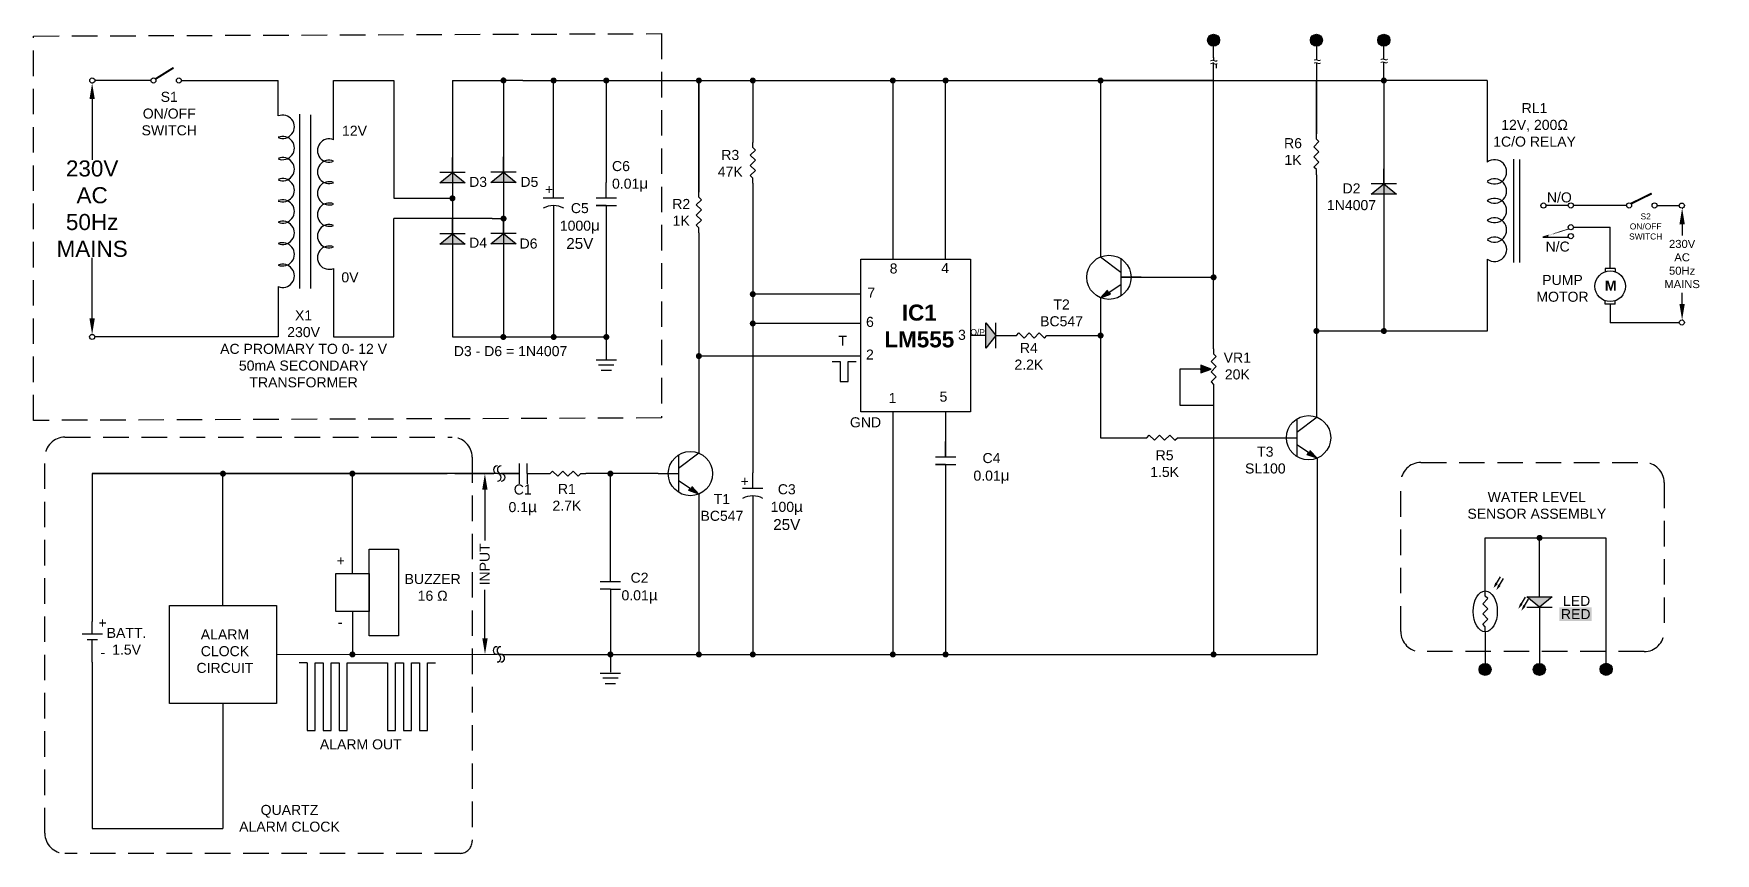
# Model space of a CAD drawing. Header units: millimetres. Extents: x 3031 to 3449, y 1218 to 1422.
import ezdxf

# ---------------------------------------------------------------- set-up
doc = ezdxf.new("R2010")
doc.units = ezdxf.units.MM
doc.linetypes.add('DASHED2', pattern=[9.524999999999999, 6.35, -3.175])
doc.layers.add('TEXT', color=7, linetype='Continuous')
doc.styles.get("Standard").update_dxf_attribs({"font": 'arial.ttf'})
doc.dimstyles.get("Standard").update_dxf_attribs({"dimtxt": 4, "dimasz": 4, "dimexe": 0.18, "dimexo": 0.0625, "dimgap": 0.09, "dimtad": 0, "dimtih": 1, "dimtoh": 1, "dimdec": 4, "dimzin": 0, "dimdsep": 46, "dimtxsty": 'Standard', "dimcen": 0, "dimadec": 0, "dimazin": 0, "dimtfac": 1, "dimtdec": 4, "dimtofl": 0, "dimtmove": 2, "dimatfit": 1, "dimfxl": 1, "dimtolj": 1, "dimtzin": 0, "dimarcsym": 0})

# ---------------------------------------------------------------- blocks, each defined once
blk = doc.blocks.new('Resistor')
at = {"color": 7}
blk.add_lwpolyline([(0, 0), (0.05000000000000027, 0), (0.07500000000000018, 0.02499999999999947), (0.125, -0.02500000000000036), (0.1750000000000003, 0.02499999999999947), (0.2250000000000001, -0.02500000000000036), (0.2750000000000004, 0.02499999999999947), (0.3250000000000002, -0.02500000000000036), (0.3500000000000001, 0), (0.4000000000000004, 0)], dxfattribs=at)
blk = doc.blocks.new('Diode')
at = {"color": 7}
for p, q in [((0.1499999999999995, 0), (0, 0)), ((0.1499999999999995, 0.125), (0.25, 0)), ((0.1499999999999995, -0.125), (0.1499999999999995, 0.125)), ((0.25, 0), (0.1499999999999995, -0.125)), ((0.25, -0.125), (0.25, 0.125)), ((0.25, 0), (0.3999999999999995, 0))]:
    blk.add_line(p, q, dxfattribs=at)
blk.add_solid([(0.1499999999999995, -0.125), (0.25, 0), (0.1499999999999995, 0.125)], dxfattribs=at)
blk = doc.blocks.new('Resistor - Variable')
at = {"color": 7}
for p, q in [((0, 0), (0.05000000000000071, 0)), ((0.05000000000000071, 0), (0.07500000000000018, 0.02499999999999947)), ((0.07500000000000018, 0.02499999999999947), (0.125, -0.02500000000000036)), ((0.125, -0.02500000000000036), (0.1750000000000007, 0.02499999999999947)), ((0.1750000000000007, 0.02499999999999947), (0.2250000000000005, -0.02500000000000036)), ((0.2250000000000005, -0.02500000000000036), (0.2750000000000004, 0.02499999999999947)), ((0.2750000000000004, 0.02499999999999947), (0.3250000000000002, -0.02500000000000036)), ((0.3250000000000002, -0.02500000000000036), (0.3500000000000005, 0)), ((0.3500000000000005, 0), (0.4000000000000004, 0)), ((0.2000000000000002, -0.02500000000000036), (0.1625000000000005, -0.125)), ((0.1625000000000005, -0.125), (0.2375000000000007, -0.125)), ((0.2375000000000007, -0.125), (0.2000000000000002, -0.02500000000000036)), ((0.2000000000000002, -0.1299999999999999), (0.2000000000000002, -0.1200000000000001)), ((0.2000000000000002, -0.125), (0.2000000000000002, -0.199999))]:
    blk.add_line(p, q, dxfattribs=at)
blk.add_solid([(0.2375000000000007, -0.125), (0.2000000000000002, -0.02500000000000036), (0.1625000000000005, -0.125)], dxfattribs=at)
blk = doc.blocks.new('Motor')
at = {"color": 7}
for p, q in [((0, 0.04999999999999982), (0.03422899999999984, 0.04999999999999982)), ((0, -0.04999999999999982), (0, 0.04999999999999982)), ((0.3500009999999989, 0.04999999999999982), (0.3167720000000003, 0.04999999999999982)), ((0.3500009999999989, -0.04999999999999982), (0.3500009999999989, 0.04999999999999982)), ((0, -0.04999999999999982), (0.03422899999999984, -0.04999999999999982)), ((0.3500009999999989, -0.04999999999999982), (0.3167720000000003, -0.04999999999999982))]:
    blk.add_line(p, q, dxfattribs=at)
blk.add_circle((0.175001, 0), 0.15, dxfattribs=at)
blk = doc.blocks.new('Capacitor')
at = {"color": 7}
for p, q in [((0.1500000000000004, 0), (0, 0)), ((0.1500000000000004, -0.1000000000000005), (0.1500000000000004, 0.09999999999999964)), ((0.2250000000000001, 0), (0.4000000000000004, 0))]:
    blk.add_line(p, q, dxfattribs=at)
blk.add_arc((0.4375, 0), 0.2125, 151.9275, 208.0725, dxfattribs=at)
blk = doc.blocks.new('rightwinding')
at = {"color": 7}
for centre, start in [((3103.693157962055, 1394.73378406802), 67.38014), ((3103.693157962055, 1389.421559120585), 67.38014), ((3103.693157962055, 1384.090374554737), 67.38014), ((3103.693157962055, 1378.782163514283), 67.38013999999998), ((3103.693157962055, 1373.424392376052), 67.38013999999998), ((3103.693157962055, 1368.066621237822), 67.38013999999998)]:
    blk.add_arc(centre, 2.902126211800475, start, 292.6199000000001, dxfattribs=at)
blk = doc.blocks.new('Ground')
at = {"color": 7}
for p, q in [((-0.09999999999999964, 0), (0.09999999999999964, 0)), ((0.07500000000000018, -0.04999999999999982), (-0.07500000000000018, -0.04999999999999982)), ((-0.04999999999999982, -0.09999999999999964), (0.04999999999999982, -0.09999999999999964))]:
    blk.add_line(p, q, dxfattribs=at)
blk = doc.blocks.new('*D21')
at = {"layer": 'Defpoints', "color": 0, "lineweight": 30, "transparency": 16777216}
for p in [(3440.668650750081, 1378.638186136584), (3440.682862297759, 1350.812471548731), (3440.749509771505, 1350.812471548731)]:
    blk.add_point(p, dxfattribs=at)
at = {"layer": 'TEXT', "color": 0, "lineweight": -2, "transparency": 16777216}
for p, q in [((3440.731150750081, 1378.638186136584), (3440.929509771504, 1378.638186136584)), ((3440.749509771505, 1374.638186136584), (3440.749509771505, 1371.874673999547)), ((3440.749509771505, 1354.812471548731), (3440.749509771505, 1357.575983685768)), ((3440.745362297759, 1350.812471548731), (3440.929509771504, 1350.812471548731))]:
    blk.add_line(p, q, dxfattribs=at)
at = {"layer": 'TEXT', "color": 0, "lineweight": 30, "transparency": 16777216}
for points in [[(3440.082843104838, 1374.638186136584), (3441.416176438171, 1374.638186136584), (3440.749509771505, 1378.638186136584)], [(3440.082843104838, 1354.812471548731), (3441.416176438171, 1354.812471548731), (3440.749509771505, 1350.812471548731)]]:
    blk.add_solid(points, dxfattribs=at)
at = {"layer": 'TEXT', "color": 0, "lineweight": 30, "transparency": 16777216, "insert": (3440.749509771504, 1364.725328842656), "char_height": 4, "attachment_point": 5}
blk.add_mtext('\\A1;{\\H0.5x;230V\\PAC\\P50Hz\\PMAINS}', dxfattribs=at)
blk = doc.blocks.new('*D22')
at = {"layer": 'Defpoints', "color": 0, "lineweight": 30, "transparency": 16777216}
for p in [(3045.151042020017, 1409.77985031271), (3045.105611620098, 1347.210598602844), (3045.124081825019, 1347.210598602844)]:
    blk.add_point(p, dxfattribs=at)
at = {"layer": 'TEXT', "color": 0, "lineweight": -2, "transparency": 16777216}
for p, q in [((3045.088542020017, 1409.77985031271), (3044.925611620098, 1409.77985031271)), ((3045.105611620098, 1405.77985031271), (3045.105611620098, 1390.703914771556)), ((3045.105611620098, 1351.210598602844), (3045.105611620098, 1366.286534143998)), ((3045.061581825019, 1347.210598602844), (3044.925611620098, 1347.210598602844))]:
    blk.add_line(p, q, dxfattribs=at)
at = {"layer": 'TEXT', "color": 0, "lineweight": 30, "transparency": 16777216}
for points in [[(3044.438944953431, 1405.77985031271), (3045.772278286765, 1405.77985031271), (3045.105611620098, 1409.77985031271)], [(3044.438944953431, 1351.210598602844), (3045.772278286765, 1351.210598602844), (3045.105611620098, 1347.210598602844)]]:
    blk.add_solid(points, dxfattribs=at)
at = {"layer": 'TEXT', "color": 0, "lineweight": 30, "transparency": 16777216, "insert": (3045.105611620098, 1378.495224457776), "char_height": 4, "attachment_point": 5}
blk.add_mtext('\\A1;230V\\PAC\\P50Hz\\PMAINS', dxfattribs=at)

msp = doc.modelspace()

# ---------------------------------------------------------------- hatches: boundary and pattern name
at = {"lineweight": 30, "true_color": 0x000000}
h = msp.add_hatch(color=18, dxfattribs=at)
h.dxf.hatch_style = 1
h.paths.add_polyline_path([(3322.656153615293, 1420.438667572084, 1), (3325.656153615293, 1420.438667572084, 1)])
h = msp.add_hatch(color=18, dxfattribs=at)
h.dxf.hatch_style = 1
h.paths.add_polyline_path([(3348.23891582742, 1420.438667572084, 1), (3351.23891582742, 1420.438667572084, 1)])
at = {"lineweight": 30}
h = msp.add_hatch(color=256, dxfattribs=at)
h.dxf.hatch_style = 1
h.paths.add_polyline_path([(3368.033288487295, 1420.438667572084, 1), (3365.033288487295, 1420.438667572084, 1)])
at = {"lineweight": 30, "true_color": 0x000000}
h = msp.add_hatch(color=18, dxfattribs=at)
h.dxf.hatch_style = 1
h.paths.add_polyline_path([(3390.218605327412, 1263.812314665948, 1), (3393.218605327412, 1263.812314665948, 1)])
h = msp.add_hatch(color=18, dxfattribs=at)
h.dxf.hatch_style = 1
h.paths.add_polyline_path([(3403.720678817953, 1263.812314665948, 1), (3406.720678817953, 1263.812314665948, 1)])
h = msp.add_hatch(color=18, dxfattribs=at)
h.dxf.hatch_style = 1
h.paths.add_polyline_path([(3423.355565875039, 1263.843305690493, 1), (3420.355565875039, 1263.843305690493, 1)])
at = {"layer": 'TEXT', "lineweight": 30, "true_color": 0x000000}
h = msp.add_hatch(color=18, dxfattribs=at)
h.dxf.hatch_style = 1
h.paths.add_polyline_path([(3365.033288487295, 1420.438667572084, 1), (3368.033288487295, 1420.438667572084, 1)])
h = msp.add_hatch(dxfattribs=at)
h.set_pattern_fill('ANGLE', color=18)
h.set_pattern_definition([(0, (0, 0), (0, 6.985), [5.08, -1.905]), (90, (0, 0), (-6.985, 4.277078946022131e-16), [5.08, -1.905])])
edge = h.paths.add_edge_path()
edge.add_arc((3323.226704762335, 1414.662330113541), 0.9524999999999999, 353.3404284022666, 533.3404284022665)
edge.add_arc((3325.229312552825, 1415.387480640997), 0.9524999999999999, 173.3404284022666, 353.3404284022666)
edge.add_arc((3325.118851205709, 1414.441407419309), 0.9524999999999999, 173.3404284022666, 353.3404284022666)
edge.add_arc((3323.337166109451, 1415.608403335228), 0.9524999999999999, 353.3404284022666, 533.3404284022665)
h = msp.add_hatch(color=18, dxfattribs=at)
h.dxf.hatch_style = 1
h.paths.add_polyline_path([(3410.197780462745, 1279.2860938685), (3418.254485233682, 1279.2860938685), (3418.254485233682, 1275.868014624376), (3410.197780462745, 1275.868014624376)])

# ---------------------------------------------------------------- linework, layer by layer
at = {"lineweight": 30}
for p, q in [((3322.650106748921, 1420.438667572084), (3322.656153615293, 1420.438667572084)), ((3392.264279175693, 1410.414850312709), (3392.235437901402, 1390.113076444646)), ((3392.257485691322, 1365.960325373871), (3392.257485691322, 1348.060478272986)), ((3390.212558461039, 1263.812314665948), (3390.218605327412, 1263.812314665948))]:
    msp.add_line(p, q, dxfattribs=at)
at = {"lineweight": -3}
for p, q in [((3324.156153615293, 1416.094732149174), (3324.156153615294, 1418.938667572084)), ((3349.748666413409, 1418.938699263728), (3349.748666413409, 1415.675846746504)), ((3366.533288487295, 1415.769275535196), (3366.533288487295, 1418.938667572084)), ((3324.156153615293, 1410.414850312709), (3324.156153615293, 1414.870611365061)), ((3349.748666413409, 1414.868094371919), (3349.748666413409, 1410.414850312709)), ((3366.533288487295, 1410.414850312709), (3366.533288487295, 1414.912663177698)), ((3349.748666413409, 1410.414850312709), (3366.533288487295, 1410.414850312709)), ((3392.264279175693, 1410.414850312709), (3366.533288487295, 1410.414850312709)), ((3412.435211682413, 1379.311698319328), (3406.860451138393, 1379.311698319328)), ((3426.906384179359, 1379.311698319328), (3413.705211682414, 1379.311698319328)), ((3434.526384179359, 1379.311698319328), (3440.034819690742, 1379.311698319328)), ((3422.859568227249, 1354.755248006229), (3422.85956822725, 1350.116985552212)), ((3392.257485691322, 1348.060478272986), (3366.533288487295, 1348.060478272986)), ((3440.050749614587, 1350.116985552212), (3422.859568227249, 1350.116985552212)), ((3135.34049794634, 1312.556174567904), (3133.43549794634, 1312.556174567904)), ((3391.76463019364, 1283.340562599273), (3391.76463019364, 1296.563752609395)), ((3391.76463019364, 1296.563752609395), (3405.273721371745, 1296.563752609395)), ((3405.273721371745, 1296.563752609395), (3421.748228867574, 1296.563752609395)), ((3405.273721371746, 1285.695508639547), (3405.273721371745, 1296.563752609395)), ((3421.748228867574, 1296.563752609395), (3421.748228867574, 1263.812314665948)), ((3109.865645399531, 1278.228484105706), (3109.865645399531, 1267.539577689196)), ((3391.76463019364, 1273.180562599273), (3391.76463019364, 1263.812314665948)), ((3405.273721371746, 1275.535508639547), (3405.273721371746, 1263.812314665948)), ((3045.148872340822, 1268.764843759291), (3045.148872340822, 1271.304843759291))]:
    msp.add_line(p, q, dxfattribs=at)
for p, q in [((3059.714957969428, 1410.414850312709), (3045.786042020017, 1410.414850312709)), ((3067.334957969428, 1410.414850312709), (3091.414895010913, 1410.414850312709)), ((3091.414895010913, 1401.586004287535), (3091.414895010913, 1410.41485031271)), ((3105.178391196326, 1395.655774169613), (3105.178391196326, 1410.414850312709)), ((3105.178391196326, 1410.414850312709), (3120.192224585154, 1410.414850312709)), ((3120.192224585154, 1410.414850312709), (3120.192224585154, 1381.088457221107)), ((3152.254845207932, 1410.414850312709), (3165.427722586379, 1410.414850312709)), ((3165.427722586379, 1410.414850312709), (3173.047725844105, 1410.414850312709)), ((3173.047725844105, 1410.414850312709), (3173.047725844106, 1384.996919198439)), ((3173.047725844105, 1410.414850312709), (3196.082130350736, 1410.414850312709)), ((3196.082130350736, 1410.414850312709), (3196.082130350736, 1410.414850312709)), ((3196.082130350736, 1410.414850312709), (3196.082130350736, 1382.642059824676)), ((3196.082130350736, 1382.642059824676), (3196.082130350736, 1410.414850312709)), ((3196.082130350736, 1410.414850312709), (3209.497924664608, 1410.414850312709)), ((3209.497924664608, 1410.414850312709), (3209.497924664608, 1394.992916667289)), ((3209.497924664608, 1410.414850312709), (3296.044177356681, 1410.414850312709)), ((3244.3336989544, 1410.414850312709), (3244.3336989544, 1365.918165316478)), ((3257.483642967174, 1365.918165316478), (3257.483642967174, 1410.414850312709)), ((3296.044177356681, 1410.414850312709), (3296.044177356679, 1366.480597484526)), ((3324.156153615293, 1410.414850312709), (3296.044177356681, 1410.414850312709)), ((3296.044177356681, 1410.414850312709), (3349.748666413409, 1410.414850312709)), ((3324.156153615293, 1343.648857243993), (3324.156153615293, 1410.414850312709)), ((3349.748666413409, 1410.414850312709), (3349.748666413409, 1397.112243130198)), ((3349.748666413409, 1397.112243130198), (3349.748666413409, 1410.414850312709)), ((3349.748666413409, 1410.414850312709), (3366.533288487295, 1410.414850312709)), ((3366.533288487295, 1410.414850312709), (3366.533288487295, 1388.465456801638)), ((3398.771860629531, 1390.803506535196), (3398.771860629531, 1365.145591078965)), ((3400.323877266584, 1390.768505355693), (3400.323877266584, 1365.145591078965)), ((3349.748666413409, 1386.952243130198), (3349.748666413409, 1326.447253727541)), ((3366.533288487295, 1388.465456801638), (3366.533288487295, 1348.060478272986)), ((3209.497924664608, 1384.832916667289), (3209.497924664608, 1312.739545258831)), ((3120.192224585154, 1346.575598602843), (3120.192224585154, 1376.050089683023)), ((3144.660209864895, 1376.050089683023), (3120.192224585154, 1376.050089683023)), ((3173.047725844106, 1374.836919198439), (3173.047725844106, 1346.575598602843)), ((3413.684414576258, 1373.897725362852), (3422.859568227249, 1373.897725362852)), ((3422.859568227249, 1363.645273406229), (3422.859568227249, 1373.897725362852)), ((3196.082130350736, 1372.482059824676), (3196.082130350736, 1317.633221908163)), ((3407.385019131263, 1371.870433888177), (3406.116181372309, 1371.416315880977)), ((3406.116181372309, 1371.416315880977), (3412.466181372309, 1371.416315880976)), ((3105.178393066541, 1363.630840457944), (3105.178393066541, 1346.575598602843)), ((3301.12415195668, 1361.421142394412), (3324.156153615294, 1361.421142394412)), ((3091.414895010913, 1359.112258344924), (3091.414895010913, 1346.575598602843)), ((3236.400602696782, 1357.231431195574), (3209.497924664608, 1357.231431195574)), ((3296.04417735668, 1356.370555462745), (3296.04417735668, 1321.503357704711)), ((3236.400602696782, 1349.935094509762), (3209.497924664609, 1349.935094509762)), ((3366.533288487295, 1348.060478272986), (3349.748666413409, 1348.060478272986)), ((3091.414895010913, 1346.575598602843), (3045.759081825018, 1346.575598602843)), ((3105.178393066541, 1346.575598602843), (3120.192224585154, 1346.575598602843)), ((3142.729845207931, 1346.575598602843), (3173.047725844106, 1346.575598602843)), ((3173.047725844106, 1346.575598602843), (3173.047725844106, 1340.861545654772)), ((3283.975844967184, 1346.932836632223), (3296.04417735668, 1346.932836632223)), ((3205.301945753984, 1341.828054190829), (3196.082130350736, 1341.82805419083)), ((3236.400602696782, 1341.828054190829), (3205.301945753984, 1341.828054190829)), ((3319.076179015293, 1338.568857243994), (3315.749644242008, 1338.568857243994)), ((3315.749644242008, 1338.568857243994), (3315.749644242008, 1329.606081483288)), ((3324.156153615293, 1333.488857243993), (3324.156153615293, 1267.539577689195)), ((3244.3336989544, 1327.947507947969), (3244.3336989544, 1267.539577689196)), ((3257.483642967174, 1327.947507947969), (3257.483642967174, 1316.728871502837)), ((3315.749644242008, 1329.606081483288), (3324.156153615293, 1329.606081483288)), ((3296.04417735668, 1321.503357704711), (3306.262087971297, 1321.503357704711)), ((3316.422087971297, 1321.503357704711), (3339.770163782969, 1321.503357704711)), ((3257.483642967175, 1314.8226104357), (3257.483642967174, 1267.539577689196)), ((3349.930138382969, 1316.423357704711), (3349.930138382969, 1267.539577689195)), ((3045.148872340822, 1312.556174567904), (3133.43549794634, 1312.556174567904)), ((3045.148872340822, 1312.556174567904), (3045.148872340822, 1275.749843759291)), ((3133.43549794634, 1312.556174567904), (3045.148872340822, 1312.556174567904)), ((3077.659176572345, 1279.725414003404), (3077.659176572345, 1312.556174567904)), ((3109.865645399531, 1287.699426615835), (3109.865645399531, 1312.556174567904)), ((3145.934940782558, 1312.564341493465), (3135.34049794634, 1312.556174567904)), ((3135.34049794634, 1312.556174567904), (3145.026690580587, 1312.556174567904)), ((3151.435215678428, 1312.556174567904), (3146.931690580587, 1312.556174567904)), ((3146.931690580587, 1312.556174567904), (3151.435215678428, 1312.556174567904)), ((3185.922155750736, 1312.553221908163), (3167.945215678428, 1312.556174567904)), ((3174.066950833383, 1289.509697955395), (3174.066950833383, 1312.555169090839)), ((3196.082130350736, 1307.473221908163), (3196.082130350736, 1267.539577689195)), ((3209.497924664608, 1302.579545258831), (3209.497924664608, 1267.539577689195)), ((3174.066950833383, 1279.349697955395), (3174.066950833383, 1263.10557978611)), ((3045.148872340822, 1265.589843759291), (3045.148872340822, 1224.253229588596)), ((3090.988401680748, 1267.539577689196), (3145.850163530237, 1267.573422133133)), ((3098.580758137094, 1265.458665358297), (3096.580758137094, 1265.458665358297)), ((3098.580758137094, 1265.458665358297), (3098.580758137094, 1248.633112269463)), ((3100.580758137094, 1248.633112269463), (3100.580758137094, 1265.458665358297)), ((3100.580758137094, 1265.458665358297), (3102.580758137094, 1265.458665358297)), ((3102.580758137094, 1265.458665358297), (3102.580758137094, 1248.633112269463)), ((3104.580758137094, 1248.633112269463), (3104.580758137094, 1265.458665358297)), ((3104.580758137094, 1265.458665358297), (3106.580758137094, 1265.458665358297)), ((3106.580758137094, 1265.458665358297), (3106.580758137094, 1248.633112269463)), ((3108.580758137094, 1248.633112269463), (3108.580758137094, 1265.458665358297)), ((3108.580758137094, 1265.458665358297), (3118.580758137094, 1265.458665358297)), ((3118.580758137094, 1265.458665358297), (3118.580758137094, 1248.633112269463)), ((3120.580758137094, 1248.633112269463), (3120.580758137094, 1265.458665358297)), ((3120.580758137094, 1265.458665358297), (3122.580758137094, 1265.458665358297)), ((3122.580758137094, 1265.458665358297), (3122.580758137094, 1248.633112269463)), ((3124.580758137094, 1248.633112269463), (3124.580758137094, 1265.458665358297)), ((3124.580758137094, 1265.458665358297), (3126.580758137094, 1265.458665358297)), ((3126.580758137094, 1265.458665358297), (3126.580758137094, 1248.633112269463)), ((3128.580758137094, 1248.633112269463), (3128.580758137094, 1265.458665358297)), ((3128.580758137094, 1265.458665358297), (3130.580758137094, 1265.458665358297)), ((3146.998839077691, 1267.539577689196), (3349.930138382969, 1267.539577689195)), ((3077.659176572345, 1255.353741374988), (3077.659176572346, 1224.253229588597)), ((3098.580758137094, 1248.633112269463), (3100.580758137094, 1248.633112269463)), ((3102.580758137094, 1248.633112269463), (3104.580758137094, 1248.633112269463)), ((3106.580758137094, 1248.633112269463), (3108.580758137094, 1248.633112269463)), ((3118.580758137094, 1248.633112269463), (3120.580758137094, 1248.633112269463)), ((3122.580758137094, 1248.633112269463), (3124.580758137094, 1248.633112269463)), ((3126.580758137094, 1248.633112269463), (3128.580758137094, 1248.633112269463)), ((3045.148872340822, 1224.253229588596), (3077.659176572345, 1224.253229588596))]:
    msp.add_line(p, q)
at = {"color": 7}
for p, q in [((3096.772685715937, 1358.679867417884), (3096.772685715937, 1402.025026424441)), ((3096.772685715937, 1369.345849596568), (3096.772685715937, 1402.025026424441)), ((3096.772685715937, 1374.677034162417), (3096.772685715937, 1402.025026424441)), ((3096.772685715937, 1379.989259109851), (3096.772685715937, 1401.661838613129)), ((3099.451571285052, 1401.861239433758), (3099.451571285053, 1358.679867417883))]:
    msp.add_line(p, q, dxfattribs=at)
at = {"color": 7, "lineweight": 30}
for p, q in [((3134.760209864895, 1387.480089683023), (3134.760209864895, 1391.290089683023)), ((3147.460209864896, 1387.57495490827), (3147.460209864896, 1391.38495490827)), ((3137.935209864895, 1387.480089683023), (3131.585209864895, 1387.480089683023)), ((3131.585209864895, 1384.940089683023), (3134.760209864895, 1387.480089683023)), ((3134.760209864895, 1387.480089683023), (3137.935209864895, 1384.940089683023)), ((3150.635209864896, 1387.57495490827), (3144.285209864895, 1387.57495490827)), ((3144.285209864895, 1385.03495490827), (3147.460209864896, 1387.57495490827)), ((3147.460209864896, 1387.57495490827), (3150.635209864896, 1385.03495490827)), ((3137.935209864895, 1384.940089683023), (3131.585209864895, 1384.940089683023)), ((3134.760209864895, 1384.940089683023), (3134.760209864895, 1381.130089683023)), ((3150.635209864896, 1385.03495490827), (3144.285209864895, 1385.03495490827)), ((3147.460209864896, 1385.03495490827), (3147.460209864896, 1381.22495490827)), ((3157.366909518036, 1381.186919198439), (3162.446909518036, 1381.186919198439)), ((3159.906909518036, 1381.186919198439), (3159.906909518036, 1384.996919198439)), ((3170.507725844106, 1381.186919198439), (3175.587725844106, 1381.186919198439)), ((3173.047725844106, 1381.186919198439), (3173.047725844106, 1384.996919198439)), ((3159.906909518036, 1379.281919198439), (3159.906909518036, 1374.836919198439)), ((3173.047725844106, 1379.281919198439), (3173.047725844106, 1374.836919198439)), ((3147.460209864896, 1372.33495490827), (3147.460209864896, 1376.14495490827)), ((3150.635209864896, 1372.33495490827), (3144.285209864895, 1372.33495490827)), ((3144.285209864895, 1369.79495490827), (3147.460209864896, 1372.33495490827)), ((3150.635209864896, 1369.79495490827), (3144.285209864895, 1369.79495490827)), ((3147.460209864896, 1372.33495490827), (3150.635209864896, 1369.79495490827)), ((3147.460209864896, 1369.79495490827), (3147.460209864896, 1365.98495490827)), ((3296.016784143499, 1366.501142394412), (3301.096784143499, 1362.691142394412)), ((3301.096784143499, 1366.05851666694), (3301.096784143499, 1356.783768121883)), ((3306.176758743499, 1361.421142394412), (3301.096784143499, 1361.421142394412)), ((3297.801159543499, 1358.257089794412), (3296.016784143499, 1356.341142394412)), ((3296.016784143499, 1356.341142394412), (3298.492852343499, 1357.191966194412)), ((3298.147005943499, 1357.724527994412), (3301.067472543499, 1359.667704194412)), ((3298.492852343499, 1357.191966194412), (3298.147005943499, 1357.724527994412)), ((3349.930138382969, 1326.583357704711), (3344.850138382969, 1322.773357704711)), ((3344.850138382968, 1326.140731977239), (3344.850138382969, 1316.865983432183)), ((3257.483642967174, 1316.728871502837), (3257.483642967174, 1320.538871502837)), ((3339.770163782969, 1321.503357704711), (3344.850138382969, 1321.503357704711)), ((3347.799916582969, 1317.806743304711), (3344.879449982969, 1319.749919504711)), ((3348.145762982969, 1318.339305104711), (3349.930138382969, 1316.423357704711)), ((3151.435215678428, 1310.016174567904), (3151.435215678428, 1315.096174567904)), ((3196.082130350736, 1317.633221908163), (3191.002130350736, 1313.823221908163)), ((3191.002130350736, 1317.190596180691), (3191.002130350736, 1307.915847635635)), ((3254.943642967174, 1316.728871502837), (3260.023642967174, 1316.728871502837)), ((3257.483642967174, 1314.823871502837), (3257.483642967174, 1310.378871502837)), ((3347.454070182969, 1317.274181504711), (3347.799916582969, 1317.806743304711)), ((3349.930138382969, 1316.423357704711), (3347.454070182969, 1317.274181504711)), ((3151.435215678428, 1312.556174567904), (3147.625215678428, 1312.556174567904)), ((3153.340215678428, 1312.556174567904), (3157.785215678428, 1312.556174567904)), ((3185.922155750736, 1312.553221908163), (3191.002130350736, 1312.553221908163)), ((3193.951908550736, 1308.856607508163), (3191.031441950736, 1310.799783708163)), ((3193.606062150736, 1308.324045708163), (3193.951908550736, 1308.856607508163)), ((3196.082130350736, 1307.473221908163), (3193.606062150736, 1308.324045708163)), ((3194.297754950736, 1309.389169308163), (3196.082130350736, 1307.473221908163)), ((3174.066950833383, 1285.699697955395), (3174.066950833383, 1289.509697955395)), ((3171.526950833383, 1285.699697955395), (3176.606950833383, 1285.699697955395)), ((3394.54440336687, 1285.236772347909), (3395.558731425653, 1286.901015793497)), ((3395.281982446053, 1284.754582420073), (3396.296310504837, 1286.418825865662)), ((3174.066950833383, 1283.794697955395), (3174.066950833383, 1279.349697955395)), ((3400.759261366346, 1280.114879307426), (3401.773589425129, 1281.779122753015)), ((3401.496840445529, 1279.63268937959), (3402.511168504312, 1281.296932825179))]:
    msp.add_line(p, q, dxfattribs=at)
at = {"linetype": 'DASHED2', "lineweight": -3}
for p, q in [((3229.237738827118, 1340.452215880966), (3231.237738827118, 1340.452215880966)), ((3231.237738827118, 1340.452215880966), (3231.237738827118, 1335.452215880966)), ((3233.237738827118, 1335.452215880966), (3233.237738827118, 1340.452215880966)), ((3233.237738827118, 1340.452215880966), (3235.237738827118, 1340.452215880966)), ((3231.237738827118, 1335.452215880966), (3233.237738827118, 1335.452215880966))]:
    msp.add_line(p, q, dxfattribs=at)
at = {"color": 7, "lineweight": -3}
for p, q in [((3047.688872340822, 1272.574843759291), (3042.608872340822, 1272.574843759291)), ((3045.148872340822, 1272.574843759291), (3045.148872340822, 1275.749843759291)), ((3043.878872340822, 1271.304843759291), (3046.418872340822, 1271.304843759291)), ((3045.148872340822, 1265.589843759291), (3045.148872340822, 1268.764843759291))]:
    msp.add_line(p, q, dxfattribs=at)
at = {"linetype": 'DASHED2', "lineweight": -3}
msp.add_lwpolyline([(3030.546719381264, 1421.478440380623), (3186.808546759287, 1422.087829285027), (3186.808546759287, 1326.40737567991), (3030.546719381264, 1325.797986775506)], close=True, dxfattribs=at)
at = {"linetype": 'DASHED2', "lineweight": -3, "const_width": 0.75}
for points in [[(3147.089499071389, 1410.434290192658, 1), (3147.839499071389, 1410.434290192658, 1)], [(3159.563512640456, 1410.414850312709, 1), (3160.313512640456, 1410.414850312709, 1)], [(3172.672725844105, 1410.414850312709, 1), (3173.422725844105, 1410.414850312709, 1)], [(3195.707130350736, 1410.414850312709, 1), (3196.457130350736, 1410.414850312709, 1)], [(3209.122924664608, 1410.414850312709, 1), (3209.872924664608, 1410.414850312709, 1)], [(3243.9586989544, 1410.414850312709, 1), (3244.7086989544, 1410.414850312709, 1)], [(3257.108642967174, 1410.414850312709, 1), (3257.858642967174, 1410.414850312709, 1)], [(3295.669177356681, 1410.414850312709, 1), (3296.419177356681, 1410.414850312709, 1)], [(3366.158288487295, 1410.414850312709, 1), (3366.908288487295, 1410.414850312709, 1)], [(3134.385209864895, 1381.088457221107, 1), (3135.135209864895, 1381.088457221107, 1)], [(3147.107246363217, 1376.041438613488, 1), (3147.857246363217, 1376.041438613488, 1)], [(3323.781153615294, 1361.421142394412, 1), (3324.531153615294, 1361.421142394412, 1)], [(3209.122924664608, 1357.231431195574, 1), (3209.872924664608, 1357.231431195574, 1)], [(3209.122924664609, 1349.935094509762, 1), (3209.872924664609, 1349.935094509762, 1)], [(3295.66917735668, 1346.932836632223, 1), (3296.41917735668, 1346.932836632223, 1)], [(3349.373666413409, 1348.060478272986, 1), (3350.123666413409, 1348.060478272986, 1)], [(3366.158288487295, 1348.060478272986, 1), (3366.908288487295, 1348.060478272986, 1)], [(3147.04198711839, 1346.57251244996, 1), (3147.79198711839, 1346.57251244996, 1)], [(3159.57876520934, 1346.575598602843, 1), (3160.32876520934, 1346.575598602843, 1)], [(3172.672725844106, 1346.575598602843, 1), (3173.422725844106, 1346.575598602843, 1)], [(3195.707130350736, 1341.82805419083, 1), (3196.457130350736, 1341.82805419083, 1)], [(3077.284176572345, 1312.556174567904, 1), (3078.034176572345, 1312.556174567904, 1)], [(3109.490645399531, 1312.556174567904, 1), (3110.240645399531, 1312.556174567904, 1)], [(3173.691950833383, 1312.555169090839, 1), (3174.441950833383, 1312.555169090839, 1)], [(3404.898721371745, 1296.563752609395, 1), (3405.648721371745, 1296.563752609395, 1)], [(3109.490645399531, 1267.539577689196, 1), (3110.240645399531, 1267.539577689196, 1)], [(3173.691950833383, 1267.539577689196, 1), (3174.441950833383, 1267.539577689196, 1)], [(3195.707130350736, 1267.539577689195, 1), (3196.457130350736, 1267.539577689195, 1)], [(3209.122924664608, 1267.539577689196, 1), (3209.872924664608, 1267.539577689196, 1)], [(3243.9586989544, 1267.539577689196, 1), (3244.7086989544, 1267.539577689196, 1)], [(3257.108642967174, 1267.539577689196, 1), (3257.858642967174, 1267.539577689196, 1)], [(3323.781153615293, 1267.539577689195, 1), (3324.531153615293, 1267.539577689195, 1)]]:
    msp.add_lwpolyline(points, format="xyb", close=True, dxfattribs=at)
for points in [[(3236.400602696782, 1365.918165316478), (3263.655844967185, 1365.918165316478), (3263.655844967185, 1327.947507947969), (3236.400602696782, 1327.947507947969)], [(3114.021451668689, 1293.76415341478), (3121.335671621739, 1293.76415341478), (3121.335671621739, 1272.163757306761), (3114.021451668689, 1272.163757306761)], [(3105.709839130372, 1287.699426615835), (3114.021451668689, 1287.699426615835), (3114.021451668689, 1278.228484105706), (3105.709839130372, 1278.228484105706)], [(3064.329951463943, 1279.725414003404), (3090.988401680748, 1279.725414003404), (3090.988401680748, 1255.353741374988), (3064.329951463943, 1255.353741374988)]]:
    msp.add_lwpolyline(points, close=True)
at = {"linetype": 'DASHED2', "lineweight": -3}
for points in [[(3038.341773727578, 1321.623450041412), (3134.657873622667, 1321.623450041412, -0.414213562373095), (3139.657873622667, 1316.623450041412), (3139.657873622667, 1221.024384378614, -0.414213562373095), (3136.657873622667, 1218.024384378614), (3038.341773727578, 1218.024384378614, -0.414213562373095), (3033.341773727578, 1223.024384378614), (3033.341773727578, 1316.623450041412, -0.414213562373095)], [(3375.737630294085, 1315.315309905516), (3431.2749490962, 1315.315309905516, -0.414213562373095), (3436.2749490962, 1310.315309905516), (3436.2749490962, 1273.24688118517, -0.414213562373095), (3431.2749490962, 1268.24688118517), (3375.737630294085, 1268.24688118517, -0.414213562373095), (3370.737630294085, 1273.24688118517), (3370.737630294085, 1310.315309905516, -0.414213562373095)]]:
    msp.add_lwpolyline(points, format="xyb", close=True, dxfattribs=at)
at = {"lineweight": 30}
for centre in [(3324.156153615293, 1420.438667572084), (3349.73891582742, 1420.438667572084), (3366.533288487295, 1420.438667572084), (3391.718605327412, 1263.812314665948), (3405.220678817953, 1263.812314665948), (3421.855565875039, 1263.843305690493)]:
    msp.add_circle(centre, 1.5, dxfattribs=at)
at = {"color": 7}
for centre in [(3045.151042020017, 1410.414850312709), (3406.22578708253, 1379.291045566599), (3413.070211682414, 1379.311698319328), (3440.668650750079, 1379.273186136583), (3413.049414576258, 1373.897725362852), (3413.045256731263, 1371.676885888177), (3440.682862297757, 1350.177471548731), (3045.124081825018, 1346.575598602843)]:
    msp.add_circle(centre, 0.635, dxfattribs=at)
at = {"color": 7, "lineweight": 30}
for centre in [(3060.349957969428, 1410.414850312709), (3066.699957969428, 1410.414850312709), (3427.541384179359, 1379.311698319328), (3433.891384179359, 1379.311698319328)]:
    msp.add_circle(centre, 0.635, dxfattribs=at)
for centre, radius in [((3298.133441637939, 1361.421142394412), 5.503329805560259), ((3347.81348088853, 1321.503357704711), 5.503329805560119), ((3193.965472856297, 1312.553221908163), 5.503329805560119)]:
    msp.add_circle(centre, radius)
at = {"color": 7}
for centre, radius, start, end in [((3092.531099038934, 1398.907119236427), 2.902126211800475, 247.3800999999998, 112.6199000000003), ((3092.531099038934, 1393.604589102812), 2.902126211800475, 247.3800999999998, 112.6199000000002), ((3092.531099038934, 1388.349368623826), 2.902126211800475, 247.3800999999998, 112.6199000000002), ((3092.531099038934, 1383.09765733912), 2.902126211800475, 247.3800999999998, 112.6199000000002), ((3092.531099038934, 1377.828905858931), 2.902126211800475, 247.3800999999998, 112.6199000000002), ((3092.531099038934, 1372.506685672492), 2.902126211800475, 247.3800999999998, 112.6199000000002), ((3092.531099038934, 1372.506685672492), 2.902126211800475, 247.3800999999998, 112.6199000000002), ((3092.531099038934, 1372.506685672492), 2.902126211800475, 247.3800999999998, 112.6199000000002), ((3092.531099038934, 1367.148914534262), 2.902126211800475, 247.3800999999998, 112.6199000000002), ((3406.695256731263, 1371.676885888177), 0.635, 335.7733987620747, 15.15805378925443), ((3092.531099038934, 1361.791143396032), 2.902126211800475, 247.3800999999998, 112.6199000000002)]:
    msp.add_arc(centre, radius, start, end, dxfattribs=at)
at = {"color": 7, "lineweight": -3}
for centre, radius, start, end in [((3394.054131524659, 1387.688151821209), 3.031155872703809, 233.1301000000124, 126.8698999999917), ((3394.054131524659, 1382.906572664623), 3.031155872703633, 233.1300999999933, 126.8699000000067), ((3394.054131524659, 1378.056723268297), 3.031155872703633, 233.1300999999933, 126.8699000000067), ((3394.054131524659, 1373.206873871971), 3.031155872703633, 233.1300999999933, 126.8699000000067), ((3394.054131524659, 1373.206873871971), 3.031155872703633, 233.1300999999933, 126.8699000000067), ((3394.076179314579, 1368.385249997307), 3.031155872703633, 233.1300999999892, 126.8699000000108)]:
    msp.add_arc(centre, radius, start, end, dxfattribs=at)
at = {"color": 7, "lineweight": 30}
for centre, radius, start, end in [((3159.906909518036, 1373.884419198439), 5.3975, 61.92750000000031, 118.0724999999997), ((3145.934940782558, 1313.516841493465), 0.9524999999999999, 90, 270), ((3146.887440782559, 1313.516841493465), 0.9524999999999999, 90, 270), ((3145.934940782558, 1311.611841493465), 0.9524999999999999, 270, 90), ((3146.887440782559, 1311.611841493465), 0.9524999999999999, 270, 90), ((3145.850163530237, 1268.525922133133), 0.9524999999999999, 90, 270), ((3146.802663530237, 1268.525922133133), 0.9524999999999999, 90, 270), ((3145.850163530237, 1266.620922133133), 0.9524999999999999, 270, 90), ((3146.802663530237, 1266.620922133133), 0.9524999999999999, 270, 90)]:
    msp.add_arc(centre, radius, start, end, dxfattribs=at)
at = {"lineweight": -3}
msp.add_ellipse((3391.76463019364, 1278.260562599273), major_axis=(0, 5.080000000000155), ratio=0.5895163578403535, dxfattribs=at)
at = {"color": 7, "lineweight": 30}
for points in [[(3137.935209864895, 1384.940089683023), (3134.760209864895, 1387.480089683023), (3131.585209864895, 1384.940089683023)], [(3150.635209864896, 1385.03495490827), (3147.460209864896, 1387.57495490827), (3144.285209864895, 1385.03495490827)], [(3150.635209864896, 1369.79495490827), (3147.460209864896, 1372.33495490827), (3144.285209864895, 1369.79495490827)], [(3298.492852343499, 1357.191966194412), (3296.016784143499, 1356.341142394412), (3297.801159543499, 1358.257089794412)], [(3347.454070182969, 1317.274181504711), (3349.930138382969, 1316.423357704711), (3348.145762982969, 1318.339305104711)], [(3193.606062150736, 1308.324045708163), (3196.082130350736, 1307.473221908163), (3194.297754950736, 1309.389169308163)], [(3394.843605566888, 1285.049808262629), (3393.796559815956, 1284.039969512006), (3394.245201166852, 1285.423736433188)], [(3395.581184646071, 1284.567618334793), (3394.534138895139, 1283.55777958417), (3394.982780246035, 1284.941546505352)], [(3401.058463566364, 1279.927915222146), (3400.011417815432, 1278.918076471524), (3400.460059166327, 1280.301843392706)], [(3401.796042645547, 1279.44572529431), (3400.748996894615, 1278.435886543688), (3401.19763824551, 1279.81965346487)]]:
    msp.add_solid(points, dxfattribs=at)
at = {"layer": 'TEXT', "lineweight": 30}
for p, q in [((3324.157720197196, 1416.113678768947), (3324.157720197196, 1415.48453792424)), ((3134.760209864895, 1410.414850312709), (3134.760209864895, 1391.290089683023)), ((3134.760209864895, 1410.414850312709), (3147.460209864895, 1410.414850312709)), ((3152.254845207932, 1410.414850312709), (3147.460209864895, 1410.414850312709)), ((3147.460209864895, 1410.414850312709), (3147.460209864896, 1391.38495490827)), ((3159.906909518036, 1384.996919198439), (3159.906909518036, 1410.78851626333)), ((3134.760209864895, 1391.290089683023), (3134.760209864895, 1346.575598602843)), ((3147.460209864896, 1391.38495490827), (3147.460209864896, 1376.14495490827)), ((3120.192224585154, 1381.088457221107), (3134.760209864895, 1381.088457221107)), ((3173.047725844106, 1379.281919198439), (3170.507725844106, 1379.281919198439)), ((3170.507725844106, 1379.28191919844), (3175.574416745574, 1379.281919198439)), ((3144.660209864895, 1376.050089683023), (3147.460209864896, 1376.050089683023)), ((3147.460209864896, 1376.14495490827), (3147.460209864896, 1346.575598602843)), ((3159.906909518036, 1374.836919198439), (3159.906909518036, 1346.203537392567)), ((3134.760209864895, 1346.575598602843), (3144.285209864895, 1346.575598602843)), ((3153.340215678428, 1312.556174567904), (3153.340215678428, 1315.096174567904)), ((3257.483642967174, 1314.823871502837), (3254.943642967174, 1314.823871502837)), ((3254.943642967174, 1314.823871502837), (3257.483642967174, 1314.823871502837)), ((3257.483642967174, 1314.823871502837), (3260.023642967174, 1314.823871502837)), ((3153.340215678428, 1312.556174567904), (3153.340215678428, 1310.016174567904)), ((3142.83711082437, 1308.56195228482), (3142.83711082437, 1295.904989290884)), ((3142.862777941936, 1271.571579963982), (3142.862777941936, 1283.632531716725)), ((3174.066950833383, 1283.794697955395), (3171.526950833383, 1283.794697955395)), ((3174.066950833383, 1283.794697955395), (3176.606950833384, 1283.794697955395))]:
    msp.add_line(p, q, dxfattribs=at)
at = {"layer": 'TEXT', "lineweight": 30, "const_width": 0.5}
for points in [[(3060.847470869009, 1410.783430273451), (3065.365161647705, 1413.594710947033)], [(3428.00700566789, 1379.749744170656), (3433.173850467021, 1382.288214526041)]]:
    msp.add_lwpolyline(points, dxfattribs=at)
at = {"layer": 'TEXT', "lineweight": 30, "const_width": 0.2}
msp.add_lwpolyline([(3407.36333685619, 1371.835832871458), (3412.549695774318, 1373.468160013908)], close=True, dxfattribs=at)
at = {"layer": 'TEXT', "lineweight": 30}
for points in [[(3142.170444352281, 1308.561442935321), (3143.503777296459, 1308.562461634318), (3142.83405472738, 1312.561951117353)], [(3143.529444478915, 1271.571995796172), (3142.196111404956, 1271.571164131793), (3142.865272935073, 1267.571580742106)]]:
    msp.add_solid(points, dxfattribs=at)

# ---------------------------------------------------------------- block references
msp.add_blockref('rightwinding', (0.3690310764641254, -1.756895728770814))
at = {"xscale": 25.4, "yscale": 25.4, "zscale": 25.4}
for name, p, rotation in [('Resistor', (3209.497924664608, 1384.832916667289), 90), ('Resistor', (3349.748666413409, 1386.952243130198), 90), ('Diode', (3366.533288487295, 1378.305456801638), 90), ('Resistor', (3196.082130350736, 1372.482059824676), 90), ('Diode', (3134.760209864895, 1365.890089683023), 90), ('Motor', (3422.859568227249, 1354.755248006229), 90), ('Resistor - Variable', (3324.156153615293, 1343.648857243993), 270), ('Capacitor', (3209.497924664608, 1312.739545258831), 270)]:
    msp.add_blockref(name, p, dxfattribs=dict(at, rotation=rotation))
for name, p in [('Diode', (3263.655844967185, 1346.932836632223)), ('Resistor', (3273.815844967185, 1346.932836632223)), ('Ground', (3173.047725844106, 1340.861545654772)), ('Resistor', (3306.262087971297, 1321.503357704711)), ('Resistor', (3157.785215678428, 1312.556174567904)), ('Ground', (3174.060460583669, 1262.884848128676))]:
    msp.add_blockref(name, p, dxfattribs=at)
at = {"lineweight": -3, "xscale": 25.4, "yscale": 25.4, "zscale": 25.4}
for name, p, rotation in [('Diode', (3405.273721371746, 1285.695508639547), 270), ('Resistor', (3391.76463019364, 1273.180562599273), 90)]:
    msp.add_blockref(name, p, dxfattribs=dict(at, rotation=rotation))

# ---------------------------------------------------------------- texts
at = {"lineweight": 30, "char_height": 1.8, "attachment_point": 1}
for s, width, insert in [('{\\C256;\\c16777215;C}', 2.50548817395611, (3323.248762040165, 1421.392191812748)), ('{\\C256;\\c16777215;B}', 3.836526489565586, (3349.233955874494, 1421.387303184028)), ('{\\C256;\\c16777215;A}', 3.12531454622922, (3365.685433968407, 1421.490388669943)), ('{\\C256;\\c16777215;C}', 2.50548817395611, (3390.811213752284, 1264.765838906612)), ('{\\C256;\\c16777215;B}', 3.836526489565586, (3404.715718865028, 1264.760950277892)), ('{\\C256;\\c16777215;A}', 3.12531454622922, (3421.007711356151, 1264.895026788351))]:
    msp.add_mtext_dynamic_manual_height_columns(s, width=width, gutter_width=12.5, heights=[0], dxfattribs=dict(at, insert=insert))
at = {"layer": 'TEXT', "lineweight": 30, "attachment_point": 1}
for s, width, heights, insert, char_height in [('≈', 3.085207696887664, [0], (3323.292197971314, 1416.280600451741), 2.5), ('≈', 3.085207696887664, [1.157997024005454], (3349.012568393809, 1416.431100816706), 2.5), ('≈', 3.085207696887664, [0], (3365.667143054525, 1416.604273183788), 2.5), ('\\pxqc;S1\\PON/OFF\\PSWITCH', 10.91826164802478, [0], (3058.83642970259, 1407.60349154651), 2.5), ('\\pxqc;RL1\\P12V, 200Ω\\P1C/O RELAY', 23.8544088056351, [0], (3392.099582600368, 1404.79328567916), 2.5), ('12V', 6.42180247611941, [0], (3107.286214962123, 1399.158330669483), 2.5), ('\\pxqc;R6\\P1K', 9.61547928388245, [0], (3339.113859497706, 1396.073737846757), 2.5), ('C6\\P0.01{\\H1.08333x;μ}', 11.36419824836503, [0], (3174.464300284385, 1390.363066468434), 2.5), ('\\pxqc;R3\\P47K', 9.259992321747177, [0], (3199.261248430278, 1393.137673154353), 2.5), ('D3', 3.423195877206126, [0], (3138.91129328057, 1386.432893612883), 2.5), ('D5', 4.251003223636872, [0], (3151.672545715164, 1386.434411708507), 2.5), ('+', 2.116166334554691, [0], (3157.790743183481, 1384.56655073392), 2.5), ('\\pxqc;R2\\P1K', 9.761923404865229, [0], (3186.808546759287, 1380.934732996338), 2.5), ('\\pxqc;D2\\P1N4007', 7.701030356831325, [0], (3354.629638308777, 1384.819467604065), 2.5), ('N/O', 6.574055148289972, [0], (3407.102461623456, 1382.572464218975), 2.5), ('\\pxqc;C5\\P1000{\\H1.08333x;μ\\P25V}', 6.32772597215353, [0], (3163.288606475471, 1379.900692548656), 2.5), ('\\pxqc;S2\\PON/OFF\\PSWITCH', 8.598432175346716, [0], (3427.385940454661, 1377.338636138763), 1.5), ('D4', 3.215731278603016, [0], (3138.911293280569, 1371.29477783304), 2.5), ('D6', 4.043538625033761, [0], (3151.465072545059, 1371.090726322294), 2.5), ('N/C', 7.300886998023088, [0], (3406.771747418866, 1370.333103778768), 2.5), ('8', 3.304947741773503, [0], (3243.560511707421, 1364.877995910908), 2.5), ('4', 2.982513606684734, [0], (3256.377262148529, 1364.958567437873), 2.5), ('0V', 8.867611494483754, [0], (3107.117219257857, 1362.672170323443), 2.5), ('\\pxqc;PUMP\\PMOTOR', 7.137539912599095, [0], (3407.409865632381, 1362.008573973121), 2.5), ('{\\fArial|b1|i0|c0|p34;M}', 6.462355068316356, [0], (3421.529886189926, 1360.590387862655), 2.5), ('7', 2.740690148244539, [0], (3237.998520734285, 1358.835127437092), 2.5), ('\\pxqc;T2\\PBC547', 6.42180247611941, [0], (3283.121705897839, 1355.904974310767), 2.5), ('\\pxqc;X1\\P230V\\PAC PROMARY TO 0- 12 V\\P50mA SECONDARY\\PTRANSFORMER', 51.56779714645018, [22.21701514805732], (3071.938345394519, 1353.205070237122), 2.5), ('\\pxqc;{\\fArial|b1|i0|c0|p34;IC1\\PLM555}', 13.30040592948808, [0], (3244.285986368493, 1354.645404083476), 4), ('6', 3.224341350875875, [0], (3237.676086599197, 1351.583684083085), 2.5), ('3', 4.618499061308285, [0], (3260.568905904668, 1348.360819053052), 2.5), ('O/P', 3.926001232762246, [0], (3263.655844967185, 1348.521962106983), 1.5), ('D3 - D6 = 1N4007', 29.56329815469508, [0], (3135.096298400313, 1344.306564370862), 2.5), ('T', 6.482066928849235, [0], (3230.816850451254, 1346.884865088024), 2.5), ('2', 2.579473080701064, [0], (3237.676086599197, 1343.44595195675), 2.5), ('\\pxqc;R4\\P2.2K', 11.14730928494009, [0], (3272.619801345748, 1345.11518591344), 2.5), ('\\pxqc;VR1\\P20K', 10.2785791356655, [0], (3324.924777537231, 1342.678083433635), 2.5), ('1', 2.901907215788015, [0], (3243.318683963231, 1332.649357464849), 2.5), ('5', 3.869209621050686, [0], (3255.974221622544, 1332.97164357271), 2.5), ('GND', 7.933096257617763, [0], (3233.673194088594, 1326.584428407477), 2.5), ('\\pxqc;R5\\P1.5K', 7.5099330384719, [0], (3308.21735015202, 1318.389617729215), 2.5), ('\\pxqc;T3\\PSL100', 9.256431984320443, [0], (3332.40633033748, 1319.26246770587), 2.5), ('\\pxqc;C4\\P0.01{\\H1.08333x;μ}', 11.36419824836503, [0], (3263.213685247835, 1317.682229713774), 2.5), ('\\pxqc;C1\\P0.1{\\H1.08333x;µ}', 8.647949733855967, [0], (3147.92046747512, 1309.856619469339), 2.5), ('\\pxqc;R1\\P2.7K', 9.395204577750519, [0], (3158.539266609453, 1310.000978032234), 2.5), ('+', 4.331302378833698, [0], (3206.465388901924, 1311.914319157524), 2.5), ('\\pxqc;C3\\P100{\\H1.08333x;µ\\P25V}', 8.647949733855967, [0], (3213.625956150672, 1309.91527360448), 2.5), ('\\pxqc;T1\\PBC547', 8.218650381440511, [0], (3197.705585406609, 1307.473221908163), 2.5), ('\\pxqc;WATER LEVEL\\PSENSOR ASSEMBLY', 42.24960750087757, [0], (3383.467976092432, 1307.991720021847), 2.5), ('+', 5.148703432489128, [0], (3105.946712289749, 1292.142754778457), 2.5), ('\\pxqc;BUZZER\\P16 Ω', 9.135423825719045, [0], (3125.271648789223, 1287.577132385573), 2.5), ('\\pxqc;C2\\P0.01{\\H1.08333x;µ}', 8.647949733855967, [0], (3176.994834382863, 1287.895930199638), 2.5), ('LED', 6.528414799595339, [0], (3411.086893640257, 1282.125576848589), 2.5), ('\\pxqc;{\\C256;\\c16777215;RED}', 8.254475002451727, [0], (3410.14338143469, 1278.836804028947), 2.5), ('\\pxqc;+', 5.148703432489128, [0], (3045.148872340822, 1276.662343759291), 2.5), ('\\pxqc;BATT.\\P1.5V', 6.741873131113607, [0], (3050.297575773311, 1274.162343759291), 2.5), ('\\pxqc;ALARM\\PCLOCK\\PCIRCUIT', 20.05196260213961, [0], (3068.120796207107, 1273.778917088465), 2.5), ('-', 4.155806269158802, [0], (3106.23687926864, 1276.823677519544), 2.5), ('\\pxqc;-', 4.155806269158802, [0], (3045.676555341628, 1269.32571634673), 2.5), ('ALARM OUT', 25.38070161735595, [0], (3101.768182929408, 1246.415705511869), 2.5), ('\\pxqc;QUARTZ\\PALARM CLOCK', 26.15315667278173, [0], (3081.132569713812, 1230.091253470493), 2.5)]:
    msp.add_mtext_dynamic_manual_height_columns(s, width=width, gutter_width=12.5, heights=heights, dxfattribs=dict(at, insert=insert, char_height=char_height))
at = {"layer": 'TEXT', "lineweight": 30, "insert": (3141.525202121068, 1284.736571820758), "char_height": 2.5, "attachment_point": 1, "rotation": 90}
msp.add_mtext('INPUT', dxfattribs=at)

# ---------------------------------------------------------------- dimensions: what is measured, and where the dimension line sits
at = {"layer": 'TEXT', "lineweight": 30}
for base, p1, p2, text, picture, middle in [((3045.105611620098, 1347.210598602844), (3045.151042020017, 1409.779850312709), (3045.124081825018, 1347.210598602843), '230V\\PAC\\P50Hz\\PMAINS', '*D22', (3045.105611620098, 1378.495224457776)), ((3440.749509771505, 1350.812471548731), (3440.668650750079, 1378.638186136583), (3440.682862297757, 1350.812471548731), '{\\H0.5x;230V\\PAC\\P50Hz\\PMAINS}', '*D21', (3440.749509771504, 1364.725328842656))]:
    dim = msp.add_linear_dim(base=base, p1=p1, p2=p2, angle=90, text=text, dimstyle='Standard', dxfattribs=at)
    dim.commit()
    dim.dimension.update_dxf_attribs({"geometry": picture, "text_midpoint": middle})

doc.saveas('drawing.dxf')
